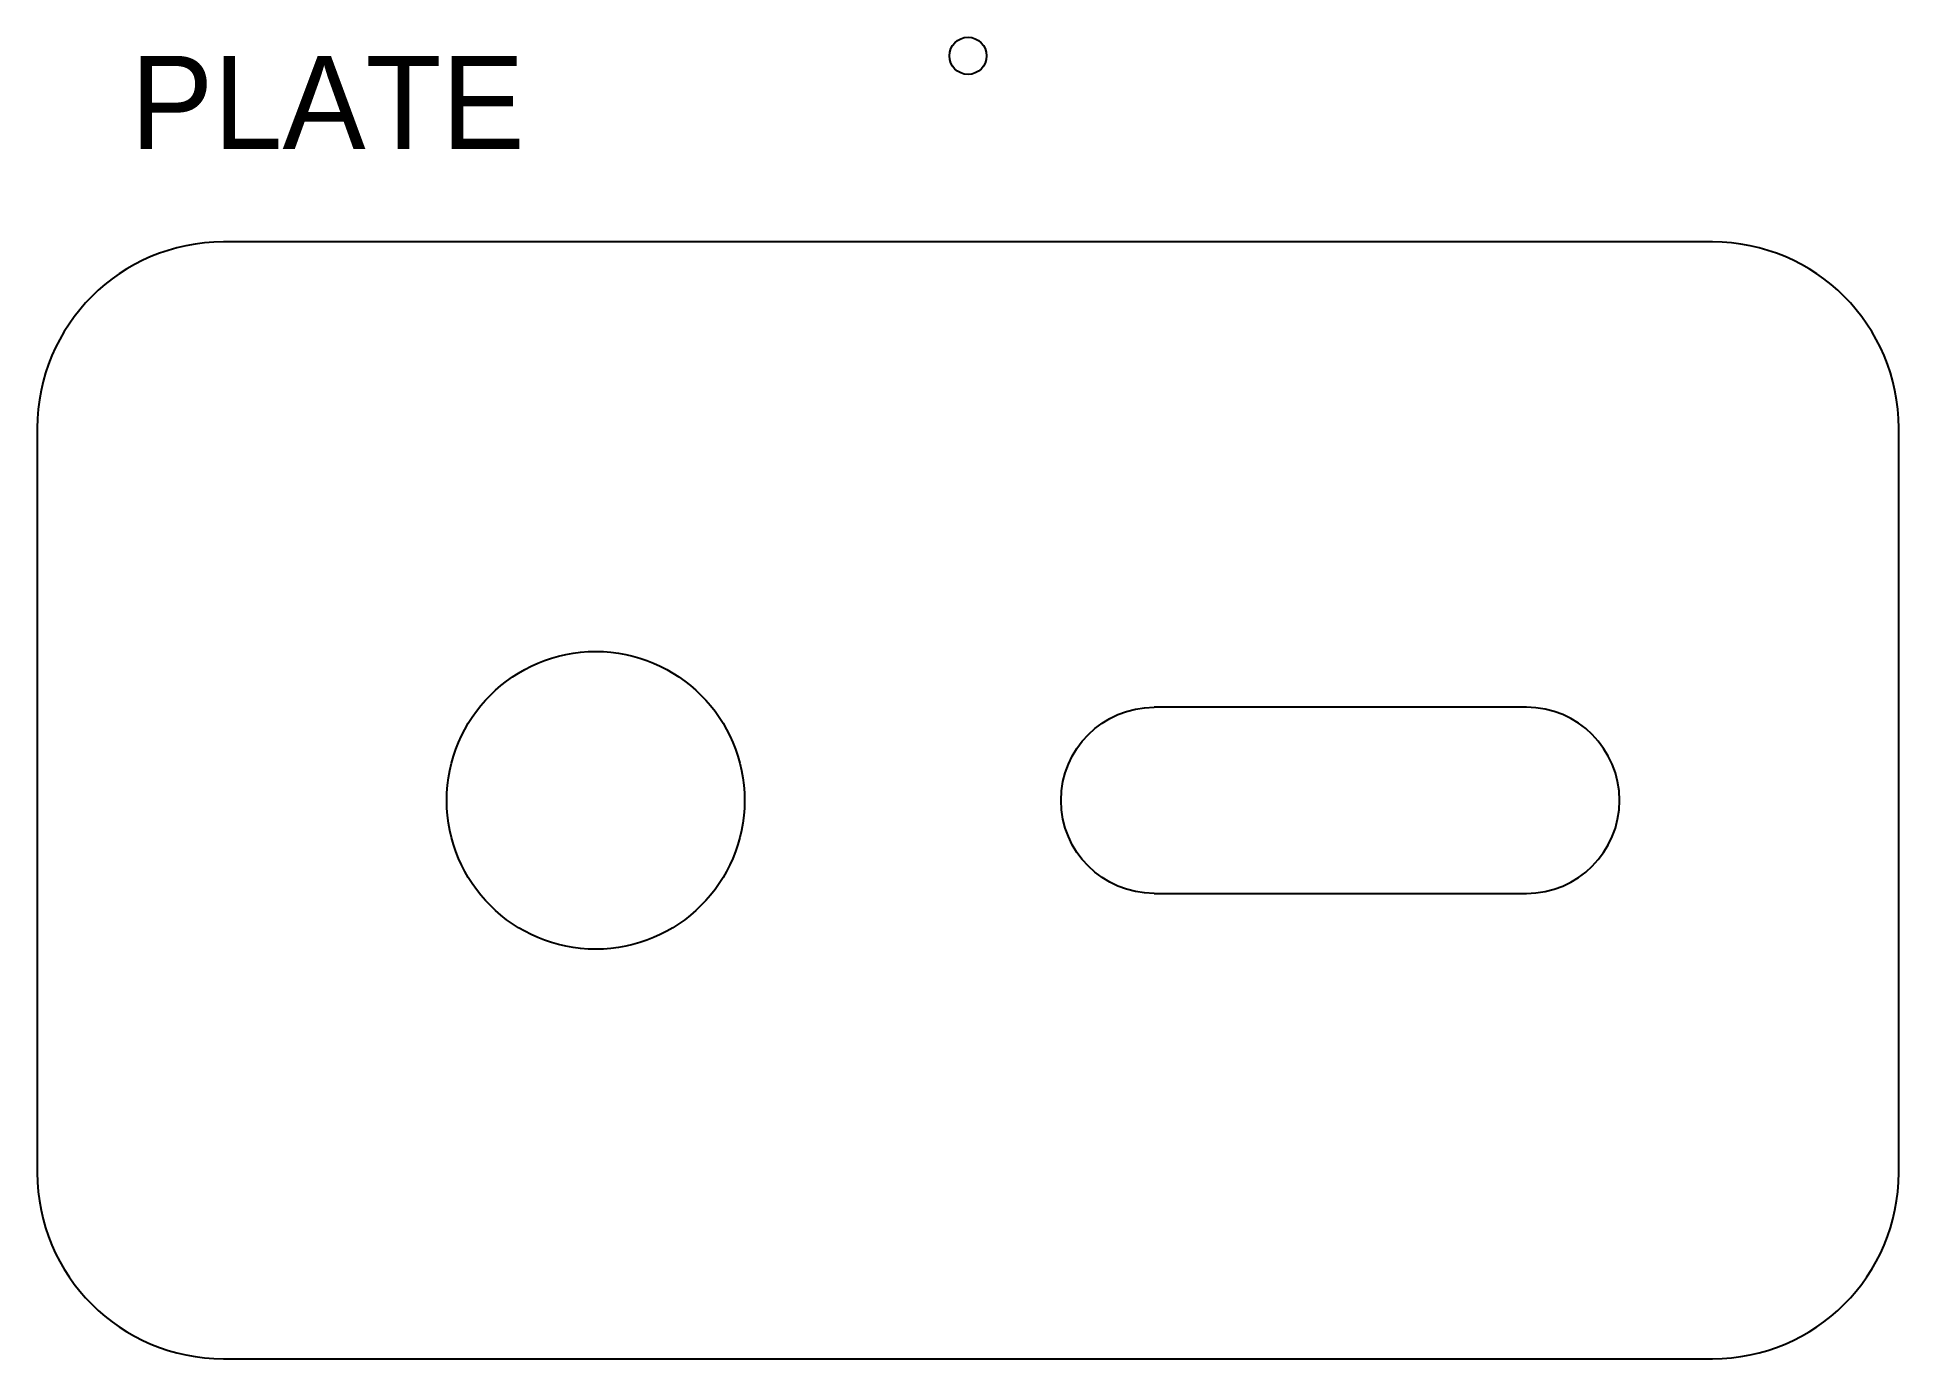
# Model space of a CAD drawing. Header units: millimetres. Extents: x 0 to 100, y 0 to 71.
import ezdxf

# ---------------------------------------------------------------- set-up
doc = ezdxf.new("R2010")
doc.units = ezdxf.units.MM

# ---------------------------------------------------------------- blocks, each defined once
blk = doc.blocks.new('MARK')
blk.add_circle((0, 0), 1)

msp = doc.modelspace()

# ---------------------------------------------------------------- linework, layer by layer
at = {"layer": 'HOLES'}
for p, q in [((80, 35), (60, 35)), ((60, 25), (80, 25))]:
    msp.add_line(p, q, dxfattribs=at)
msp.add_circle((30, 30), 8, dxfattribs=at)
at = {"layer": 'HOLES', "extrusion": (0, 0, -1)}
msp.add_arc((-60, 30), 5, -90, 90, dxfattribs=at)
at = {"layer": 'HOLES'}
msp.add_arc((80, 30), 5, -90, 90, dxfattribs=at)
at = {"layer": 'OUTLINE'}
msp.add_lwpolyline([(10, 0), (90, 0, 0.41421), (100, 10), (100, 50, 0.41421), (90, 60), (10, 60, 0.41421), (0, 50), (0, 10, 0.41421)], format="xyb", close=True, dxfattribs=at)

# ---------------------------------------------------------------- block references
msp.add_blockref('MARK', (50, 70))

# ---------------------------------------------------------------- texts
at = {"layer": 'NOTES'}
msp.add_text('PLATE', height=5, dxfattribs=at).set_placement((5, 65))

doc.saveas('drawing.dxf')
